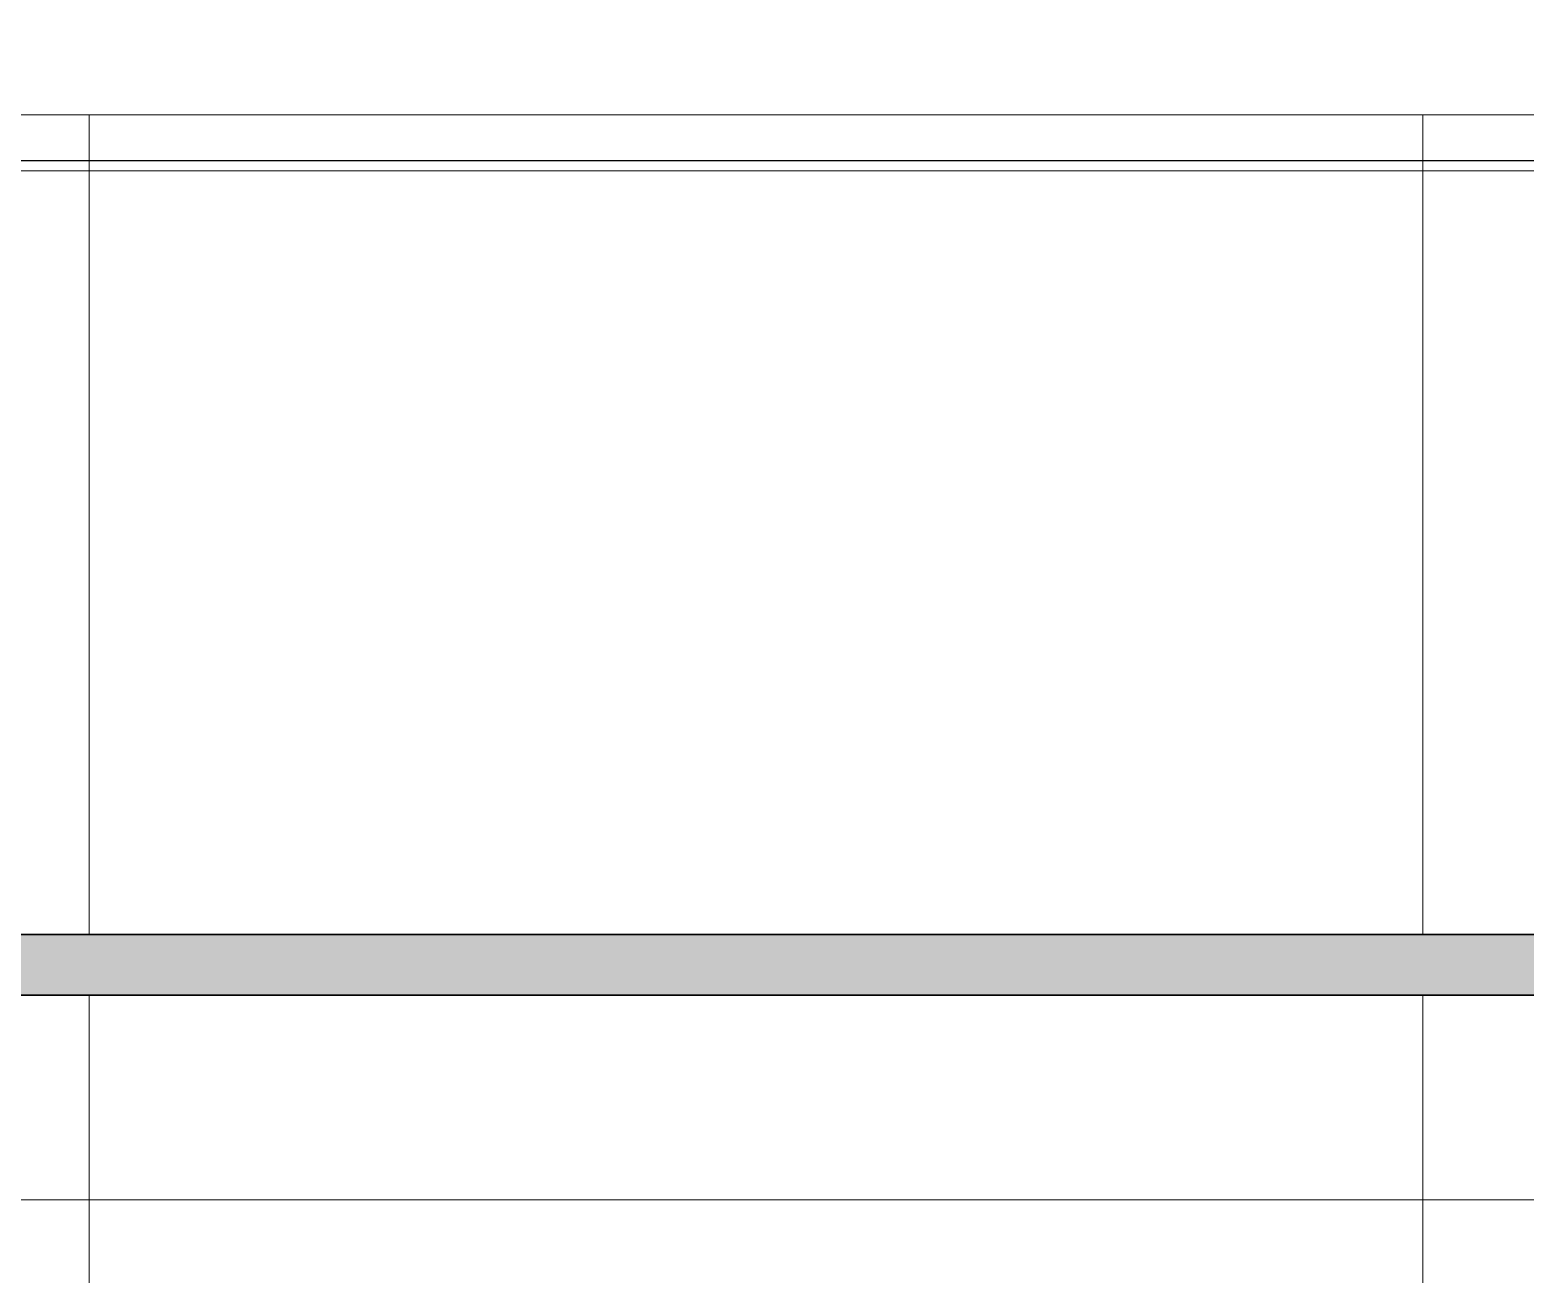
# Model space of a CAD drawing. Header units: millimetres. Extents: x -46169 to 237885, y -84465 to 18123.
# Drawn here: x 230816 to 231433, y -80205 to -79691 of the extents above; entities that cross this region are included whole.
import ezdxf

# ---------------------------------------------------------------- set-up
doc = ezdxf.new("R2010")
doc.units = ezdxf.units.MM
doc.header["$MEASUREMENT"] = 0
doc.linetypes.add('Wipeout_Contour', pattern=[1000, 0, -1000])
doc.layers.add('New_A-25-M_Wall_Ext', color=7, linetype='Continuous')
doc.layers.add('New_A-35-M_FFE_Fixed', color=7, linetype='Continuous')
doc.layers.add('New_A-35-M_FFE_Fixed_Pen_No__1', color=7, linetype='Continuous', lineweight=13)
doc.layers.add('New_A-35-M_FFE_Fixed_Pen_No__104', color=7, linetype='Continuous', lineweight=15, true_color=0xa6a6a6)
doc.layers.add('New_A-35-M_FFE_Fixed_Pen_No__44', color=7, linetype='Continuous', lineweight=35, true_color=0x444444)

# ---------------------------------------------------------------- blocks, each defined once
blk = doc.blocks.new('Section Elem_264_4', base_point=(208268.76, -84332.61))
at = {"color": 254, "linetype": 'Wipeout_Contour', "lineweight": 0, "ltscale": 1471080.750781652}
blk.add_wipeout([(233831.37, -78182.61), (228748.41, -78182.61), (228748.41, -79726.43), (233320.44, -79726.43), (233320.44, -80282.61), (233831.37, -80282.61)], dxfattribs=at).dxf.layer = 'New_A-25-M_Wall_Ext'
blk = doc.blocks.new('Section Elem_272_4', base_point=(208268.76, -84332.61))
at = {"color": 254, "linetype": 'Wipeout_Contour', "lineweight": 0, "ltscale": 975854.298856}
blk.add_wipeout([(230290.44, -79726.43), (230290.44, -79745.17), (230840.44, -79745.17), (230840.44, -79726.43)], dxfattribs=at).dxf.layer = 'New_A-35-M_FFE_Fixed'
at = {"color": 254, "linetype": 'Wipeout_Contour', "lineweight": 0, "ltscale": 976078.44611}
blk.add_wipeout([(230290.44, -79749.47), (230290.44, -80064.43), (230840.44, -80064.43), (230840.44, -79749.47)], dxfattribs=at).dxf.layer = 'New_A-35-M_FFE_Fixed'
at = {"color": 254, "linetype": 'Wipeout_Contour', "lineweight": 0, "ltscale": 976372.976217}
blk.add_wipeout([(230840.44, -80089.43), (230290.44, -80089.43), (230290.44, -80173.88), (230840.44, -80173.88)], dxfattribs=at).dxf.layer = 'New_A-35-M_FFE_Fixed'
at = {"layer": 'New_A-35-M_FFE_Fixed_Pen_No__1', "linetype": 'Continuous'}
blk.add_line((230840.44, -79726.43), (230290.44, -79726.43), dxfattribs=at)
at = {"color": 254, "linetype": 'Wipeout_Contour', "lineweight": 0, "ltscale": 975870.343178}
blk.add_wipeout([(230290.44, -79748.52), (230840.44, -79748.52), (230840.44, -79747.63), (230290.44, -79747.63)], dxfattribs=at).dxf.layer = 'New_A-35-M_FFE_Fixed'
at = {"color": 254, "linetype": 'Wipeout_Contour', "lineweight": 0, "ltscale": 976438.533608}
blk.add_wipeout([(230840.44, -80173.88), (230290.44, -80173.88), (230290.44, -80189.27), (230840.44, -80189.27)], dxfattribs=at).dxf.layer = 'New_A-35-M_FFE_Fixed'
at = {"layer": 'New_A-35-M_FFE_Fixed_Pen_No__1', "linetype": 'Continuous'}
blk.add_line((230840.44, -80173.88), (230290.44, -80173.88), dxfattribs=at)
at = {"color": 254, "linetype": 'Wipeout_Contour', "lineweight": 0, "ltscale": 975869.243646}
blk.add_wipeout([(230290.44, -79747.63), (230840.44, -79747.63), (230840.44, -79746.83), (230290.44, -79746.83)], dxfattribs=at).dxf.layer = 'New_A-35-M_FFE_Fixed'
at = {"color": 254, "linetype": 'Wipeout_Contour', "lineweight": 0, "ltscale": 976458.677312}
blk.add_wipeout([(230290.44, -80204.54), (230840.44, -80204.54), (230840.44, -80189.27), (230290.44, -80189.27)], dxfattribs=at).dxf.layer = 'New_A-35-M_FFE_Fixed'
at = {"color": 254, "linetype": 'Wipeout_Contour', "lineweight": 0, "ltscale": 975871.547713}
blk.add_wipeout([(230290.44, -79749.47), (230840.44, -79749.47), (230840.44, -79748.52), (230290.44, -79748.52)], dxfattribs=at).dxf.layer = 'New_A-35-M_FFE_Fixed'
at = {"color": 254, "linetype": 'Wipeout_Contour', "lineweight": 0, "ltscale": 975868.291316}
blk.add_wipeout([(230290.44, -79746.83), (230840.44, -79746.83), (230840.44, -79746.17), (230290.44, -79746.17)], dxfattribs=at).dxf.layer = 'New_A-35-M_FFE_Fixed'
at = {"layer": 'New_A-35-M_FFE_Fixed_Pen_No__1', "linetype": 'Continuous'}
blk.add_line((230840.44, -79749.47), (230290.44, -79749.47), dxfattribs=at)
at = {"color": 254, "linetype": 'Wipeout_Contour', "lineweight": 0, "ltscale": 975866.64724}
blk.add_wipeout([(230290.44, -79745.32), (230840.44, -79745.32), (230840.44, -79745.17), (230290.44, -79745.17)], dxfattribs=at).dxf.layer = 'New_A-35-M_FFE_Fixed'
at = {"color": 254, "linetype": 'Wipeout_Contour', "lineweight": 0, "ltscale": 975866.967665}
blk.add_wipeout([(230290.44, -79745.66), (230840.44, -79745.66), (230840.44, -79745.32), (230290.44, -79745.32)], dxfattribs=at).dxf.layer = 'New_A-35-M_FFE_Fixed'
at = {"color": 254, "linetype": 'Wipeout_Contour', "lineweight": 0, "ltscale": 975867.522851}
blk.add_wipeout([(230840.44, -79745.66), (230290.44, -79745.66), (230290.44, -79746.17), (230840.44, -79746.17)], dxfattribs=at).dxf.layer = 'New_A-35-M_FFE_Fixed'
at = {"layer": 'New_A-35-M_FFE_Fixed_Pen_No__1', "linetype": 'Continuous'}
blk.add_line((230840.44, -79745.17), (230290.44, -79745.17), dxfattribs=at)
blk = doc.blocks.new('Section Elem_279_4', base_point=(208268.76, -84332.61))
at = {"color": 254, "linetype": 'Wipeout_Contour', "lineweight": 0, "ltscale": 977933.741776}
blk.add_wipeout([(230840.44, -79726.43), (230840.44, -79745.17), (231390.44, -79745.17), (231390.44, -79726.43)], dxfattribs=at).dxf.layer = 'New_A-35-M_FFE_Fixed'
at = {"color": 254, "linetype": 'Wipeout_Contour', "lineweight": 0, "ltscale": 1222748.371773435}
blk.add_wipeout([(230840.44, -79749.47), (230840.44, -80064.43), (231115.44, -80064.43), (231390.44, -80064.43), (231390.44, -79749.47)], dxfattribs=at).dxf.layer = 'New_A-35-M_FFE_Fixed'
at = {"color": 254, "linetype": 'Wipeout_Contour', "lineweight": 0, "ltscale": 1223050.133258211}
blk.add_wipeout([(231115.44, -80089.43), (230840.44, -80089.43), (230840.44, -80173.88), (231390.44, -80173.88), (231390.44, -80089.43)], dxfattribs=at).dxf.layer = 'New_A-35-M_FFE_Fixed'
at = {"layer": 'New_A-35-M_FFE_Fixed_Pen_No__1', "linetype": 'Continuous'}
blk.add_line((231390.44, -79726.43), (230840.44, -79726.43), dxfattribs=at)
at = {"color": 254, "linetype": 'Wipeout_Contour', "lineweight": 0, "ltscale": 977949.752004}
blk.add_wipeout([(230840.44, -79748.52), (231390.44, -79748.52), (231390.44, -79747.63), (230840.44, -79747.63)], dxfattribs=at).dxf.layer = 'New_A-35-M_FFE_Fixed'
at = {"color": 254, "linetype": 'Wipeout_Contour', "lineweight": 0, "ltscale": 978516.734996}
blk.add_wipeout([(231390.44, -80189.27), (231390.44, -80173.88), (230840.44, -80173.88), (230840.44, -80189.27)], dxfattribs=at).dxf.layer = 'New_A-35-M_FFE_Fixed'
at = {"layer": 'New_A-35-M_FFE_Fixed_Pen_No__1', "linetype": 'Continuous'}
for p, q in [((230840.44, -80173.88), (230840.44, -80089.43)), ((231390.44, -80173.88), (230840.44, -80173.88))]:
    blk.add_line(p, q, dxfattribs=at)
at = {"color": 254, "linetype": 'Wipeout_Contour', "lineweight": 0, "ltscale": 977948.654807}
blk.add_wipeout([(230840.44, -79747.63), (231390.44, -79747.63), (231390.44, -79746.83), (230840.44, -79746.83)], dxfattribs=at).dxf.layer = 'New_A-35-M_FFE_Fixed'
at = {"color": 254, "linetype": 'Wipeout_Contour', "lineweight": 0, "ltscale": 978536.835929}
blk.add_wipeout([(231390.44, -80189.27), (230840.44, -80189.27), (230840.44, -80204.54), (231390.44, -80204.54)], dxfattribs=at).dxf.layer = 'New_A-35-M_FFE_Fixed'
at = {"layer": 'New_A-35-M_FFE_Fixed_Pen_No__1', "linetype": 'Continuous'}
for p, q in [((230840.44, -80189.27), (230840.44, -80173.88)), ((230840.44, -80204.54), (230840.44, -80189.27)), ((230840.44, -80219.66), (230840.44, -80204.54))]:
    blk.add_line(p, q, dxfattribs=at)
at = {"color": 254, "linetype": 'Wipeout_Contour', "lineweight": 0, "ltscale": 977950.953951}
blk.add_wipeout([(231390.44, -79748.52), (230840.44, -79748.52), (230840.44, -79749.47), (231390.44, -79749.47)], dxfattribs=at).dxf.layer = 'New_A-35-M_FFE_Fixed'
at = {"color": 254, "linetype": 'Wipeout_Contour', "lineweight": 0, "ltscale": 977947.70452}
blk.add_wipeout([(230840.44, -79746.83), (231390.44, -79746.83), (231390.44, -79746.17), (230840.44, -79746.17)], dxfattribs=at).dxf.layer = 'New_A-35-M_FFE_Fixed'
at = {"layer": 'New_A-35-M_FFE_Fixed_Pen_No__1', "linetype": 'Continuous'}
for p in [(231390.44, -79749.47), (230840.44, -80064.43)]:
    blk.add_line(p, (230840.44, -79749.47), dxfattribs=at)
at = {"color": 254, "linetype": 'Wipeout_Contour', "lineweight": 0, "ltscale": 977946.063897}
blk.add_wipeout([(230840.44, -79745.32), (231390.44, -79745.32), (231390.44, -79745.17), (230840.44, -79745.17)], dxfattribs=at).dxf.layer = 'New_A-35-M_FFE_Fixed'
at = {"color": 254, "linetype": 'Wipeout_Contour', "lineweight": 0, "ltscale": 977946.383689}
blk.add_wipeout([(230840.44, -79745.66), (231390.44, -79745.66), (231390.44, -79745.32), (230840.44, -79745.32)], dxfattribs=at).dxf.layer = 'New_A-35-M_FFE_Fixed'
at = {"color": 254, "linetype": 'Wipeout_Contour', "lineweight": 0, "ltscale": 977946.937659}
blk.add_wipeout([(231390.44, -79746.17), (231390.44, -79745.66), (230840.44, -79745.66), (230840.44, -79746.17)], dxfattribs=at).dxf.layer = 'New_A-35-M_FFE_Fixed'
at = {"layer": 'New_A-35-M_FFE_Fixed_Pen_No__1', "linetype": 'Continuous'}
for p, q in [((230840.44, -79726.43), (230840.44, -79745.17)), ((231390.44, -79745.17), (230840.44, -79745.17)), ((230840.44, -79745.32), (230840.44, -79745.17)), ((230840.44, -79745.66), (230840.44, -79745.32)), ((230840.44, -79746.17), (230840.44, -79745.66)), ((230840.44, -79746.83), (230840.44, -79746.17)), ((230840.44, -79747.63), (230840.44, -79746.83)), ((230840.44, -79748.52), (230840.44, -79747.63)), ((230840.44, -79749.47), (230840.44, -79748.52))]:
    blk.add_line(p, q, dxfattribs=at)
blk = doc.blocks.new('Section Elem_280_4', base_point=(208268.76, -84332.61))
at = {"color": 254, "linetype": 'Wipeout_Contour', "lineweight": 0, "ltscale": 980013.711531}
blk.add_wipeout([(231390.44, -79726.43), (231390.44, -79745.17), (231940.44, -79745.17), (231940.44, -79726.43)], dxfattribs=at).dxf.layer = 'New_A-35-M_FFE_Fixed'
at = {"color": 254, "linetype": 'Wipeout_Contour', "lineweight": 0, "ltscale": 980236.907833}
blk.add_wipeout([(231390.44, -79749.47), (231390.44, -80064.43), (231940.44, -80064.43), (231940.44, -79749.47)], dxfattribs=at).dxf.layer = 'New_A-35-M_FFE_Fixed'
at = {"color": 254, "linetype": 'Wipeout_Contour', "lineweight": 0, "ltscale": 980530.188659}
blk.add_wipeout([(231940.44, -80089.43), (231390.44, -80089.43), (231390.44, -80173.88), (231940.44, -80173.88)], dxfattribs=at).dxf.layer = 'New_A-35-M_FFE_Fixed'
at = {"layer": 'New_A-35-M_FFE_Fixed_Pen_No__1', "linetype": 'Continuous'}
blk.add_line((231940.44, -79726.43), (231390.44, -79726.43), dxfattribs=at)
at = {"color": 254, "linetype": 'Wipeout_Contour', "lineweight": 0, "ltscale": 980029.687748}
blk.add_wipeout([(231390.44, -79748.52), (231940.44, -79748.52), (231940.44, -79747.63), (231390.44, -79747.63)], dxfattribs=at).dxf.layer = 'New_A-35-M_FFE_Fixed'
at = {"color": 254, "linetype": 'Wipeout_Contour', "lineweight": 0, "ltscale": 980595.468111}
blk.add_wipeout([(231390.44, -80189.27), (231940.44, -80189.27), (231940.44, -80173.88), (231390.44, -80173.88)], dxfattribs=at).dxf.layer = 'New_A-35-M_FFE_Fixed'
at = {"layer": 'New_A-35-M_FFE_Fixed_Pen_No__1', "linetype": 'Continuous'}
for p, q in [((231390.44, -80173.88), (231390.44, -80089.43)), ((231940.44, -80173.88), (231390.44, -80173.88))]:
    blk.add_line(p, q, dxfattribs=at)
at = {"color": 254, "linetype": 'Wipeout_Contour', "lineweight": 0, "ltscale": 980028.592882}
blk.add_wipeout([(231390.44, -79747.63), (231940.44, -79747.63), (231940.44, -79746.83), (231390.44, -79746.83)], dxfattribs=at).dxf.layer = 'New_A-35-M_FFE_Fixed'
at = {"color": 254, "linetype": 'Wipeout_Contour', "lineweight": 0, "ltscale": 980615.526424}
blk.add_wipeout([(231390.44, -80204.54), (231940.44, -80204.54), (231940.44, -80189.27), (231390.44, -80189.27)], dxfattribs=at).dxf.layer = 'New_A-35-M_FFE_Fixed'
at = {"layer": 'New_A-35-M_FFE_Fixed_Pen_No__1', "linetype": 'Continuous'}
for p, q in [((231390.44, -80189.27), (231390.44, -80173.88)), ((231390.44, -80204.54), (231390.44, -80189.27)), ((231390.44, -80219.66), (231390.44, -80204.54))]:
    blk.add_line(p, q, dxfattribs=at)
at = {"color": 254, "linetype": 'Wipeout_Contour', "lineweight": 0, "ltscale": 980030.887171}
blk.add_wipeout([(231390.44, -79749.47), (231940.44, -79749.47), (231940.44, -79748.52), (231390.44, -79748.52)], dxfattribs=at).dxf.layer = 'New_A-35-M_FFE_Fixed'
at = {"color": 254, "linetype": 'Wipeout_Contour', "lineweight": 0, "ltscale": 980027.644595}
blk.add_wipeout([(231390.44, -79746.83), (231940.44, -79746.83), (231940.44, -79746.17), (231390.44, -79746.17)], dxfattribs=at).dxf.layer = 'New_A-35-M_FFE_Fixed'
at = {"layer": 'New_A-35-M_FFE_Fixed_Pen_No__1', "linetype": 'Continuous'}
for p in [(231940.44, -79749.47), (231390.44, -80064.43)]:
    blk.add_line(p, (231390.44, -79749.47), dxfattribs=at)
at = {"color": 254, "linetype": 'Wipeout_Contour', "lineweight": 0, "ltscale": 980026.007496}
blk.add_wipeout([(231390.44, -79745.32), (231940.44, -79745.32), (231940.44, -79745.17), (231390.44, -79745.17)], dxfattribs=at).dxf.layer = 'New_A-35-M_FFE_Fixed'
at = {"color": 254, "linetype": 'Wipeout_Contour', "lineweight": 0, "ltscale": 980026.326561}
blk.add_wipeout([(231390.44, -79745.66), (231940.44, -79745.66), (231940.44, -79745.32), (231390.44, -79745.32)], dxfattribs=at).dxf.layer = 'New_A-35-M_FFE_Fixed'
at = {"color": 254, "linetype": 'Wipeout_Contour', "lineweight": 0, "ltscale": 980026.879391}
blk.add_wipeout([(231940.44, -79745.66), (231390.44, -79745.66), (231390.44, -79746.17), (231940.44, -79746.17)], dxfattribs=at).dxf.layer = 'New_A-35-M_FFE_Fixed'
at = {"layer": 'New_A-35-M_FFE_Fixed_Pen_No__1', "linetype": 'Continuous'}
for p, q in [((231390.44, -79726.43), (231390.44, -79745.17)), ((231940.44, -79745.17), (231390.44, -79745.17)), ((231390.44, -79745.32), (231390.44, -79745.17)), ((231390.44, -79745.66), (231390.44, -79745.32)), ((231390.44, -79746.17), (231390.44, -79745.66)), ((231390.44, -79746.83), (231390.44, -79746.17)), ((231390.44, -79747.63), (231390.44, -79746.83)), ((231390.44, -79748.52), (231390.44, -79747.63)), ((231390.44, -79749.47), (231390.44, -79748.52))]:
    blk.add_line(p, q, dxfattribs=at)
blk = doc.blocks.new('Section Elem_291_4', base_point=(208268.76, -84332.61))
at = {"layer": 'New_A-35-M_FFE_Fixed_Pen_No__104', "linetype": 'Continuous'}
blk.add_hatch(color=256, dxfattribs=at).paths.add_polyline_path([(230565.44, -80089.43), (231115.44, -80089.43), (231115.44, -80064.43), (230565.44, -80064.43)])
at = {"layer": 'New_A-35-M_FFE_Fixed_Pen_No__44', "linetype": 'Continuous'}
for p, q in [((231115.44, -80064.43), (230565.44, -80064.43)), ((231115.44, -80089.43), (230565.44, -80089.43))]:
    blk.add_line(p, q, dxfattribs=at)
blk = doc.blocks.new('Section Elem_298_4', base_point=(208268.76, -84332.61))
at = {"layer": 'New_A-35-M_FFE_Fixed_Pen_No__104', "linetype": 'Continuous'}
blk.add_hatch(color=256, dxfattribs=at).paths.add_polyline_path([(231115.44, -80089.43), (231665.44, -80089.43), (231665.44, -80064.43), (231115.44, -80064.43)])
at = {"layer": 'New_A-35-M_FFE_Fixed_Pen_No__44', "linetype": 'Continuous'}
for p, q in [((231665.44, -80064.43), (231115.44, -80064.43)), ((231665.44, -80089.43), (231115.44, -80089.43))]:
    blk.add_line(p, q, dxfattribs=at)

msp = doc.modelspace()

# ---------------------------------------------------------------- block references
at = {"layer": 'New_A-25-M_Wall_Ext'}
msp.add_blockref('Section Elem_264_4', (208268.76, -84332.61), dxfattribs=at)

# ---------------------------------------------------------------- next in the draw order: block references
at = {"layer": 'New_A-35-M_FFE_Fixed'}
msp.add_blockref('Section Elem_272_4', (208268.76, -84332.61), dxfattribs=at)

# ---------------------------------------------------------------- next in the draw order: block references
msp.add_blockref('Section Elem_279_4', (208268.76, -84332.61), dxfattribs=at)

# ---------------------------------------------------------------- next in the draw order: block references
for name in ['Section Elem_280_4', 'Section Elem_291_4']:
    msp.add_blockref(name, (208268.76, -84332.61), dxfattribs=at)

# ---------------------------------------------------------------- next in the draw order: block references
msp.add_blockref('Section Elem_298_4', (208268.76, -84332.61), dxfattribs=at)

doc.saveas('drawing.dxf')
